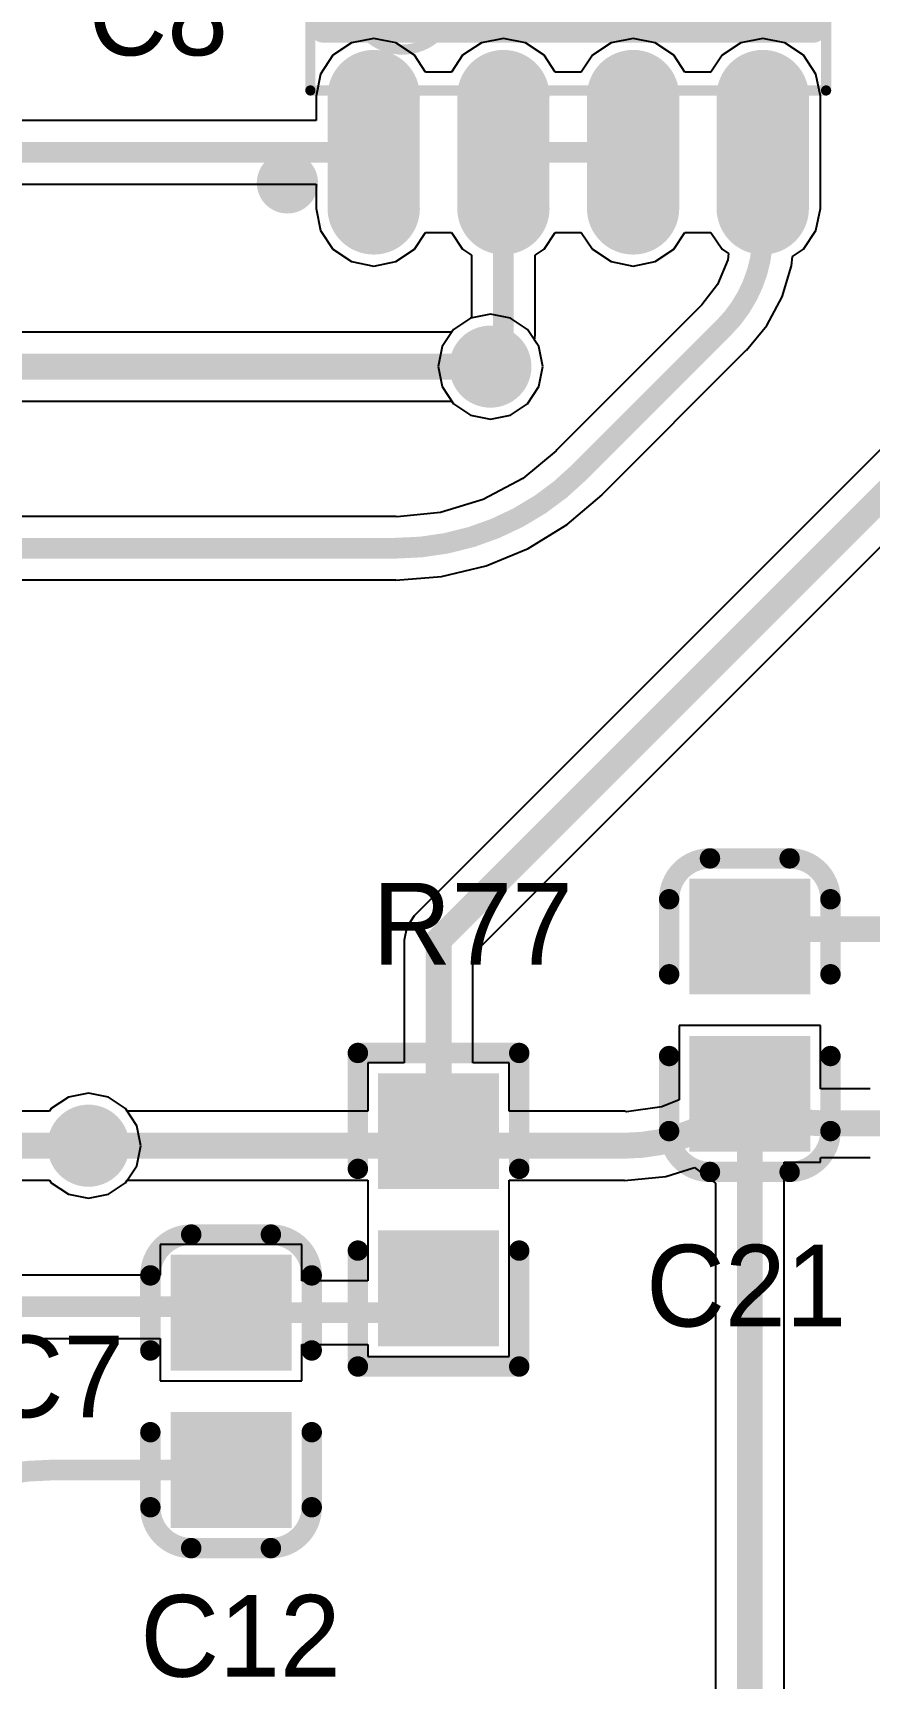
# Model space of a CAD drawing. Extents: x 32 to 132, y 19 to 123.
# Drawn here: x 101.31 to 109.5, y 86.22 to 102.33 of the extents above; entities that cross this region are included whole.
import ezdxf

# ---------------------------------------------------------------- set-up
doc = ezdxf.new("R2010")
doc.units = 0
doc.layers.get('0').update_dxf_attribs({"linetype": 'CONTINUOUS'})
for name, color, linetype in [('BOTTOMLAYER', 5, 'CONTINUOUS'), ('BOTTOMSOLDER', 6, 'CONTINUOUS'), ('MECHANICAL13', 56, 'CONTINUOUS'), ('MULTILAYER', 9, 'CONTINUOUS'), ('TOPLAYER', 1, 'CONTINUOUS'), ('TOPOVERLAY', 2, 'CONTINUOUS'), ('TOPPASTE', 8, 'CONTINUOUS'), ('TOPSOLDER', 216, 'CONTINUOUS'), ('VIAHOLELAYER', 16, 'CONTINUOUS')]:
    doc.layers.add(name, color=color, linetype=linetype)

# ---------------------------------------------------------------- blocks, each defined once
blk = doc.blocks.new('0603_C_43')
at = {"layer": 'TOPLAYER'}
for points in [[(-1.235, -0.49), (-0.305, -0.49), (-1.235, 0.49), (-0.305, 0.49)], [(0.305, -0.49), (1.235, -0.49), (0.305, 0.49), (1.235, 0.49)]]:
    blk.add_solid(points, dxfattribs=at)
at = {"layer": 'TOPOVERLAY', "const_width": 0.2}
for points in [[(-1.535, 0.39, -0.414214), (-1.135, 0.79)], [(1.135, 0.79, -0.414213), (1.535, 0.39)], [(-1.135, -0.79, -0.414214), (-1.535, -0.39)], [(1.535, -0.39, -0.414213), (1.135, -0.79)]]:
    blk.add_lwpolyline(points, format="xyb", dxfattribs=at)
for points in [[(-1.135, 0.79), (-0.4, 0.79)], [(0.4, 0.79), (1.135, 0.79)], [(-1.535, 0.39), (-1.535, -0.39)], [(1.535, 0.39), (1.535, -0.39)], [(-1.135, -0.79), (-0.4, -0.79)], [(0.4, -0.79), (1.135, -0.79)]]:
    blk.add_lwpolyline(points, dxfattribs=at)
at = {"layer": 'TOPOVERLAY', "const_width": 0.1}
for points in [[(-1.185, 0.79, 1), (-1.085, 0.79, 1)], [(-1.185, 0.79, 1), (-1.085, 0.79, 1)], [(-0.45, 0.79, 1), (-0.35, 0.79, 1)], [(0.35, 0.79, 1), (0.45, 0.79, 1)], [(1.085, 0.79, 1), (1.185, 0.79, 1)], [(1.085, 0.79, 1), (1.185, 0.79, 1)], [(-1.585, 0.39, 1), (-1.485, 0.39, 1)], [(-1.585, 0.39, 1), (-1.485, 0.39, 1)], [(1.485, 0.39, 1), (1.585, 0.39, 1)], [(1.485, 0.39, 1), (1.585, 0.39, 1)], [(-1.585, -0.39, 1), (-1.485, -0.39, 1)], [(-1.585, -0.39, 1), (-1.485, -0.39, 1)], [(1.485, -0.39, 1), (1.585, -0.39, 1)], [(1.485, -0.39, 1), (1.585, -0.39, 1)], [(-1.185, -0.79, 1), (-1.085, -0.79, 1)], [(-1.185, -0.79, 1), (-1.085, -0.79, 1)], [(-0.45, -0.79, 1), (-0.35, -0.79, 1)], [(0.35, -0.79, 1), (0.45, -0.79, 1)], [(1.085, -0.79, 1), (1.185, -0.79, 1)], [(1.085, -0.79, 1), (1.185, -0.79, 1)]]:
    blk.add_lwpolyline(points, format="xyb", close=True, dxfattribs=at)
at = {"layer": 'TOPPASTE'}
for points in [[(-1.235, -0.49), (-0.305, -0.49), (-1.235, 0.49), (-0.305, 0.49)], [(0.305, -0.49), (1.235, -0.49), (0.305, 0.49), (1.235, 0.49)]]:
    blk.add_solid(points, dxfattribs=at)
at = {"layer": 'TOPSOLDER'}
for points in [[(-1.337, -0.592), (-0.203, -0.592), (-1.337, 0.592), (-0.203, 0.592)], [(0.203, -0.592), (1.337, -0.592), (0.203, 0.592), (1.337, 0.592)]]:
    blk.add_solid(points, dxfattribs=at)
blk = doc.blocks.new('0603_C_52')
at = {"layer": 'TOPLAYER'}
for points in [[(-1.235, -0.49), (-0.305, -0.49), (-1.235, 0.49), (-0.305, 0.49)], [(0.305, -0.49), (1.235, -0.49), (0.305, 0.49), (1.235, 0.49)]]:
    blk.add_solid(points, dxfattribs=at)
at = {"layer": 'TOPOVERLAY', "const_width": 0.2}
for points in [[(-1.535, 0.39, -0.414213), (-1.135, 0.79)], [(1.135, 0.79, -0.414213), (1.535, 0.39)], [(-1.135, -0.79, -0.414213), (-1.535, -0.39)], [(1.535, -0.39, -0.414213), (1.135, -0.79)]]:
    blk.add_lwpolyline(points, format="xyb", dxfattribs=at)
for points in [[(-0.4, 0.79), (-1.135, 0.79)], [(1.135, 0.79), (0.4, 0.79)], [(-1.535, -0.39), (-1.535, 0.39)], [(1.535, -0.39), (1.535, 0.39)], [(-0.4, -0.79), (-1.135, -0.79)], [(1.135, -0.79), (0.4, -0.79)]]:
    blk.add_lwpolyline(points, dxfattribs=at)
at = {"layer": 'TOPOVERLAY', "const_width": 0.1}
for points in [[(-1.185, 0.79, 1), (-1.085, 0.79, 1)], [(-1.185, 0.79, 1), (-1.085, 0.79, 1)], [(-0.45, 0.79, 1), (-0.35, 0.79, 1)], [(0.35, 0.79, 1), (0.45, 0.79, 1)], [(1.085, 0.79, 1), (1.185, 0.79, 1)], [(1.085, 0.79, 1), (1.185, 0.79, 1)], [(-1.585, 0.39, 1), (-1.485, 0.39, 1)], [(-1.585, 0.39, 1), (-1.485, 0.39, 1)], [(1.485, 0.39, 1), (1.585, 0.39, 1)], [(1.485, 0.39, 1), (1.585, 0.39, 1)], [(-1.585, -0.39, 1), (-1.485, -0.39, 1)], [(-1.585, -0.39, 1), (-1.485, -0.39, 1)], [(1.485, -0.39, 1), (1.585, -0.39, 1)], [(1.485, -0.39, 1), (1.585, -0.39, 1)], [(-1.185, -0.79, 1), (-1.085, -0.79, 1)], [(-1.185, -0.79, 1), (-1.085, -0.79, 1)], [(-0.45, -0.79, 1), (-0.35, -0.79, 1)], [(0.35, -0.79, 1), (0.45, -0.79, 1)], [(1.085, -0.79, 1), (1.185, -0.79, 1)], [(1.085, -0.79, 1), (1.185, -0.79, 1)]]:
    blk.add_lwpolyline(points, format="xyb", close=True, dxfattribs=at)
at = {"layer": 'TOPPASTE'}
for points in [[(-1.235, -0.49), (-0.305, -0.49), (-1.235, 0.49), (-0.305, 0.49)], [(0.305, -0.49), (1.235, -0.49), (0.305, 0.49), (1.235, 0.49)]]:
    blk.add_solid(points, dxfattribs=at)
at = {"layer": 'TOPSOLDER'}
for points in [[(-1.337, -0.592), (-0.203, -0.592), (-1.337, 0.592), (-0.203, 0.592)], [(0.203, -0.592), (1.337, -0.592), (0.203, 0.592), (1.337, 0.592)]]:
    blk.add_solid(points, dxfattribs=at)
blk = doc.blocks.new('0603_R_142')
at = {"layer": 'TOPLAYER'}
for points in [[(-1.235, -0.49), (-0.305, -0.49), (-1.235, 0.49), (-0.305, 0.49)], [(0.305, -0.49), (1.235, -0.49), (0.305, 0.49), (1.235, 0.49)]]:
    blk.add_solid(points, dxfattribs=at)
at = {"layer": 'TOPOVERLAY', "const_width": 0.2}
for points in [[(-1.535, 0.79), (-1.535, -0.79)], [(-1.535, 0.79), (-0.4, 0.79)], [(0.4, 0.79), (1.535, 0.79)], [(1.535, 0.79), (1.535, -0.79)], [(-1.535, -0.79), (-0.4, -0.79)], [(0.4, -0.79), (1.535, -0.79)]]:
    blk.add_lwpolyline(points, dxfattribs=at)
at = {"layer": 'TOPOVERLAY', "const_width": 0.1}
for points in [[(-1.585, 0.79, 1), (-1.485, 0.79, 1)], [(-1.585, 0.79, 1), (-1.485, 0.79, 1)], [(-0.45, 0.79, 1), (-0.35, 0.79, 1)], [(0.35, 0.79, 1), (0.45, 0.79, 1)], [(1.485, 0.79, 1), (1.585, 0.79, 1)], [(1.485, 0.79, 1), (1.585, 0.79, 1)], [(-1.585, -0.79, 1), (-1.485, -0.79, 1)], [(-1.585, -0.79, 1), (-1.485, -0.79, 1)], [(-0.45, -0.79, 1), (-0.35, -0.79, 1)], [(0.35, -0.79, 1), (0.45, -0.79, 1)], [(1.485, -0.79, 1), (1.585, -0.79, 1)], [(1.485, -0.79, 1), (1.585, -0.79, 1)]]:
    blk.add_lwpolyline(points, format="xyb", close=True, dxfattribs=at)
at = {"layer": 'TOPPASTE'}
for points in [[(-1.235, -0.49), (-0.305, -0.49), (-1.235, 0.49), (-0.305, 0.49)], [(0.305, -0.49), (1.235, -0.49), (0.305, 0.49), (1.235, 0.49)]]:
    blk.add_solid(points, dxfattribs=at)
at = {"layer": 'TOPSOLDER'}
for points in [[(-1.337, -0.592), (-0.203, -0.592), (-1.337, 0.592), (-0.203, 0.592)], [(0.203, -0.592), (1.337, -0.592), (0.203, 0.592), (1.337, 0.592)]]:
    blk.add_solid(points, dxfattribs=at)
blk = doc.blocks.new('SOIC_8_150____159')
at = {"layer": 'MECHANICAL13', "const_width": 0.1}
for points in [[(-2.525, -1.995), (-2.525, 1.995)], [(-2.525, 1.995), (2.525, 1.995)], [(2.525, -1.995), (2.525, 1.995)], [(-2.525, -1.995), (2.525, -1.995)]]:
    blk.add_lwpolyline(points, dxfattribs=at)
at = {"layer": 'MECHANICAL13'}
for points, const_width in [([(-2.55, 1.995, 1), (-2.5, 1.995, 1)], 0.05), ([(-2.55, 1.995, 1), (-2.5, 1.995, 1)], 0.05), ([(2.5, 1.995, 1), (2.55, 1.995, 1)], 0.05), ([(2.5, 1.995, 1), (2.55, 1.995, 1)], 0.05), ([(-1.125, -1.095, 1), (-2.125, -1.095, 1)], 0.1), ([(-2.15, -1.095, 1), (-2.1, -1.095, 1)], 0.05), ([(-1.15, -1.095, 1), (-1.1, -1.095, 1)], 0.05), ([(-2.55, -1.995, 1), (-2.5, -1.995, 1)], 0.05), ([(-2.55, -1.995, 1), (-2.5, -1.995, 1)], 0.05), ([(2.5, -1.995, 1), (2.55, -1.995, 1)], 0.05), ([(2.5, -1.995, 1), (2.55, -1.995, 1)], 0.05)]:
    blk.add_lwpolyline(points, format="xyb", close=True, dxfattribs=dict(at, const_width=const_width))
at = {"layer": 'TOPLAYER', "const_width": 0.7}
for points in [[(-1.905, 2.05), (-1.905, 3.15)], [(-0.635, 2.05), (-0.635, 3.15)], [(0.635, 2.05), (0.635, 3.15)], [(1.905, 2.05), (1.905, 3.15)], [(-1.905, -3.15), (-1.905, -2.05)], [(-0.635, -3.15), (-0.635, -2.05)], [(0.635, -3.15), (0.635, -2.05)], [(1.905, -3.15), (1.905, -2.05)]]:
    blk.add_lwpolyline(points, dxfattribs=at)
at = {"layer": 'TOPLAYER', "const_width": 0.35}
for points in [[(-2.08, 3.15, 1), (-1.73, 3.15, 1)], [(-0.81, 3.15, 1), (-0.46, 3.15, 1)], [(0.46, 3.15, 1), (0.81, 3.15, 1)], [(1.73, 3.15, 1), (2.08, 3.15, 1)], [(-2.08, 2.05, 1), (-1.73, 2.05, 1)], [(-0.81, 2.05, 1), (-0.46, 2.05, 1)], [(0.46, 2.05, 1), (0.81, 2.05, 1)], [(1.73, 2.05, 1), (2.08, 2.05, 1)], [(-2.08, -2.05, 1), (-1.73, -2.05, 1)], [(-0.81, -2.05, 1), (-0.46, -2.05, 1)], [(0.46, -2.05, 1), (0.81, -2.05, 1)], [(1.73, -2.05, 1), (2.08, -2.05, 1)], [(-2.08, -3.15, 1), (-1.73, -3.15, 1)], [(-0.81, -3.15, 1), (-0.46, -3.15, 1)], [(0.46, -3.15, 1), (0.81, -3.15, 1)], [(1.73, -3.15, 1), (2.08, -3.15, 1)]]:
    blk.add_lwpolyline(points, format="xyb", close=True, dxfattribs=at)
at = {"layer": 'TOPOVERLAY', "const_width": 0.254}
for points in [[(-2.4, -1.4), (-2.4, 1.4)], [(-2.4, 1.4), (2.4, 1.4)], [(2.4, -1.4), (2.4, 1.4)], [(-2.4, -1.4), (2.4, -1.4)]]:
    blk.add_lwpolyline(points, dxfattribs=at)
at = {"layer": 'TOPOVERLAY'}
for points, const_width in [([(-2.464, 1.4, 1), (-2.337, 1.4, 1)], 0.127), ([(-2.464, 1.4, 1), (-2.337, 1.4, 1)], 0.127), ([(2.337, 1.4, 1), (2.464, 1.4, 1)], 0.127), ([(2.337, 1.4, 1), (2.464, 1.4, 1)], 0.127), ([(-1.5, -0.7, 1), (-1.9, -0.7, 1)], 0.4), ([(-2, -0.7, 1), (-1.8, -0.7, 1)], 0.2), ([(-1.6, -0.7, 1), (-1.4, -0.7, 1)], 0.2), ([(-2.464, -1.4, 1), (-2.337, -1.4, 1)], 0.127), ([(-2.464, -1.4, 1), (-2.337, -1.4, 1)], 0.127), ([(2.337, -1.4, 1), (2.464, -1.4, 1)], 0.127), ([(2.337, -1.4, 1), (2.464, -1.4, 1)], 0.127), ([(-2.6, -2.9, 1), (-2.9, -2.9, 1)], 0.3), ([(-2.975, -2.9, 1), (-2.825, -2.9, 1)], 0.15), ([(-2.675, -2.9, 1), (-2.525, -2.9, 1)], 0.15)]:
    blk.add_lwpolyline(points, format="xyb", close=True, dxfattribs=dict(at, const_width=const_width))
at = {"layer": 'TOPPASTE', "const_width": 0.7}
for points in [[(-1.905, 2.05), (-1.905, 3.15)], [(-0.635, 2.05), (-0.635, 3.15)], [(0.635, 2.05), (0.635, 3.15)], [(1.905, 2.05), (1.905, 3.15)], [(-1.905, -3.15), (-1.905, -2.05)], [(-0.635, -3.15), (-0.635, -2.05)], [(0.635, -3.15), (0.635, -2.05)], [(1.905, -3.15), (1.905, -2.05)]]:
    blk.add_lwpolyline(points, dxfattribs=at)
at = {"layer": 'TOPPASTE', "const_width": 0.35}
for points in [[(-2.08, 3.15, 1), (-1.73, 3.15, 1)], [(-0.81, 3.15, 1), (-0.46, 3.15, 1)], [(0.46, 3.15, 1), (0.81, 3.15, 1)], [(1.73, 3.15, 1), (2.08, 3.15, 1)], [(-2.08, 2.05, 1), (-1.73, 2.05, 1)], [(-0.81, 2.05, 1), (-0.46, 2.05, 1)], [(0.46, 2.05, 1), (0.81, 2.05, 1)], [(1.73, 2.05, 1), (2.08, 2.05, 1)], [(-2.08, -2.05, 1), (-1.73, -2.05, 1)], [(-0.81, -2.05, 1), (-0.46, -2.05, 1)], [(0.46, -2.05, 1), (0.81, -2.05, 1)], [(1.73, -2.05, 1), (2.08, -2.05, 1)], [(-2.08, -3.15, 1), (-1.73, -3.15, 1)], [(-0.81, -3.15, 1), (-0.46, -3.15, 1)], [(0.46, -3.15, 1), (0.81, -3.15, 1)], [(1.73, -3.15, 1), (2.08, -3.15, 1)]]:
    blk.add_lwpolyline(points, format="xyb", close=True, dxfattribs=at)
at = {"layer": 'TOPSOLDER', "const_width": 0.903}
for points in [[(-1.905, 2.05), (-1.905, 3.15)], [(-0.635, 2.05), (-0.635, 3.15)], [(0.635, 2.05), (0.635, 3.15)], [(1.905, 2.05), (1.905, 3.15)], [(-1.905, -3.15), (-1.905, -2.05)], [(-0.635, -3.15), (-0.635, -2.05)], [(0.635, -3.15), (0.635, -2.05)], [(1.905, -3.15), (1.905, -2.05)]]:
    blk.add_lwpolyline(points, dxfattribs=at)
at = {"layer": 'TOPSOLDER', "const_width": 0.452}
for points in [[(-2.131, 3.15, 1), (-1.679, 3.15, 1)], [(-0.861, 3.15, 1), (-0.409, 3.15, 1)], [(0.409, 3.15, 1), (0.861, 3.15, 1)], [(1.679, 3.15, 1), (2.131, 3.15, 1)], [(-2.131, 2.05, 1), (-1.679, 2.05, 1)], [(-0.861, 2.05, 1), (-0.409, 2.05, 1)], [(0.409, 2.05, 1), (0.861, 2.05, 1)], [(1.679, 2.05, 1), (2.131, 2.05, 1)], [(-2.131, -2.05, 1), (-1.679, -2.05, 1)], [(-0.861, -2.05, 1), (-0.409, -2.05, 1)], [(0.409, -2.05, 1), (0.861, -2.05, 1)], [(1.679, -2.05, 1), (2.131, -2.05, 1)], [(-2.131, -3.15, 1), (-1.679, -3.15, 1)], [(-0.861, -3.15, 1), (-0.409, -3.15, 1)], [(0.409, -3.15, 1), (0.861, -3.15, 1)], [(1.679, -3.15, 1), (2.131, -3.15, 1)]]:
    blk.add_lwpolyline(points, format="xyb", close=True, dxfattribs=at)

msp = doc.modelspace()

# ---------------------------------------------------------------- linework, layer by layer
at = {"layer": 'BOTTOMLAYER'}
for p, q in [((105.791, 99.573), (105.595, 99.534)), ((105.987, 99.534), (105.791, 99.573)), ((105.411, 99.397), (93.254, 99.397)), ((105.428, 99.423), (105.411, 99.397)), ((105.595, 99.534), (105.428, 99.423)), ((106.154, 99.423), (105.987, 99.534)), ((106.265, 99.256), (106.154, 99.423)), ((106.304, 99.06), (106.265, 99.256)), ((106.265, 98.864), (106.304, 99.06)), ((106.154, 98.697), (106.265, 98.864)), ((93.254, 98.723), (105.411, 98.723)), ((105.411, 98.723), (105.428, 98.697)), ((105.428, 98.697), (105.595, 98.586)), ((105.595, 98.586), (105.791, 98.547)), ((105.791, 98.547), (105.987, 98.586)), ((105.987, 98.586), (106.154, 98.697)), ((101.658, 91.906), (101.491, 91.795)), ((101.854, 91.945), (101.658, 91.906)), ((102.05, 91.906), (101.854, 91.945)), ((102.217, 91.795), (102.05, 91.906)), ((101.474, 91.769), (89.279, 91.769)), ((101.491, 91.795), (101.474, 91.769)), ((102.328, 91.628), (102.217, 91.795)), ((102.367, 91.432), (102.328, 91.628)), ((102.328, 91.236), (102.367, 91.432)), ((102.217, 91.069), (102.328, 91.236)), ((89.279, 91.095), (101.474, 91.095)), ((101.474, 91.095), (101.491, 91.069)), ((101.491, 91.069), (101.658, 90.958)), ((102.05, 90.958), (102.217, 91.069)), ((101.658, 90.958), (101.854, 90.919)), ((101.854, 90.919), (102.05, 90.958))]:
    msp.add_line(p, q, dxfattribs=at)
for points, const_width in [([(105.641, 99.06, 1), (105.941, 99.06, 1)], 0.3), ([(105.728, 99.06, 1), (105.855, 99.06, 1)], 0.127), ([(101.704, 91.432, 1), (102.004, 91.432, 1)], 0.3), ([(101.79, 91.432, 1), (101.918, 91.432, 1)], 0.127)]:
    msp.add_lwpolyline(points, format="xyb", close=True, dxfattribs=dict(at, const_width=const_width))
at = {"layer": 'BOTTOMLAYER', "const_width": 0.254}
for points in [[(93.254, 99.06), (105.791, 99.06)], [(89.279, 91.432), (101.854, 91.432)]]:
    msp.add_lwpolyline(points, dxfattribs=at)
at = {"layer": 'BOTTOMSOLDER', "const_width": 0.402}
for points in [[(105.59, 99.06, 1), (105.992, 99.06, 1)], [(101.653, 91.432, 1), (102.055, 91.432, 1)]]:
    msp.add_lwpolyline(points, format="xyb", close=True, dxfattribs=at)
at = {"layer": 'MULTILAYER', "const_width": 0.3}
for points in [[(105.641, 99.06, 1), (105.941, 99.06, 1)], [(101.704, 91.432, 1), (102.004, 91.432, 1)]]:
    msp.add_lwpolyline(points, format="xyb", close=True, dxfattribs=at)
at = {"layer": 'TOPLAYER'}
for p, q in [((104.432, 102.23), (104.249, 102.108)), ((104.648, 102.273), (104.432, 102.23)), ((104.864, 102.23), (104.648, 102.273)), ((105.047, 102.108), (104.864, 102.23)), ((105.702, 102.23), (105.519, 102.108)), ((105.918, 102.273), (105.702, 102.23)), ((106.134, 102.23), (105.918, 102.273)), ((106.317, 102.108), (106.134, 102.23)), ((106.972, 102.23), (106.789, 102.108)), ((107.188, 102.273), (106.972, 102.23)), ((107.404, 102.23), (107.188, 102.273)), ((107.587, 102.108), (107.404, 102.23)), ((108.242, 102.23), (108.059, 102.108)), ((108.458, 102.273), (108.242, 102.23)), ((108.674, 102.23), (108.458, 102.273)), ((108.857, 102.108), (108.674, 102.23)), ((104.249, 102.108), (104.127, 101.925)), ((105.156, 101.944), (105.047, 102.108)), ((105.519, 102.108), (105.41, 101.944)), ((106.426, 101.944), (106.317, 102.108)), ((106.789, 102.108), (106.68, 101.944)), ((107.696, 101.944), (107.587, 102.108)), ((108.059, 102.108), (107.95, 101.944)), ((108.979, 101.925), (108.857, 102.108)), ((104.127, 101.925), (104.084, 101.709)), ((105.41, 101.944), (105.156, 101.944)), ((106.68, 101.944), (106.426, 101.944)), ((107.95, 101.944), (107.696, 101.944)), ((109.022, 101.709), (108.979, 101.925)), ((104.084, 101.709), (104.084, 101.47)), ((109.022, 100.609), (109.022, 101.709)), ((104.084, 101.47), (99.32, 101.47)), ((98.506, 100.848), (104.084, 100.848)), ((104.084, 100.848), (104.084, 100.609)), ((104.084, 100.609), (104.127, 100.393)), ((108.979, 100.393), (109.022, 100.609)), ((104.127, 100.393), (104.249, 100.21)), ((105.047, 100.21), (105.156, 100.374)), ((105.156, 100.374), (105.41, 100.374)), ((105.41, 100.374), (105.519, 100.21)), ((106.317, 100.21), (106.426, 100.374)), ((106.426, 100.374), (106.68, 100.374)), ((106.68, 100.374), (106.789, 100.21)), ((107.587, 100.21), (107.696, 100.374)), ((107.696, 100.374), (107.95, 100.374)), ((107.95, 100.374), (108.059, 100.21)), ((108.857, 100.21), (108.979, 100.393)), ((104.249, 100.21), (104.432, 100.088)), ((104.864, 100.088), (105.047, 100.21)), ((105.519, 100.21), (105.607, 100.151)), ((106.229, 100.151), (106.317, 100.21)), ((106.789, 100.21), (106.972, 100.088)), ((107.404, 100.088), (107.587, 100.21)), ((108.059, 100.21), (108.123, 100.167)), ((108.749, 100.138), (108.857, 100.21)), ((104.432, 100.088), (104.648, 100.045)), ((104.648, 100.045), (104.864, 100.088)), ((111.423, 100.061), (105.045, 93.682)), ((105.607, 100.151), (105.607, 99.537)), ((106.229, 99.367), (106.229, 100.151)), ((106.972, 100.088), (107.188, 100.045)), ((107.188, 100.045), (107.404, 100.088)), ((108.115, 100.104), (108.016, 99.865)), ((108.123, 100.167), (108.115, 100.104)), ((108.648, 99.743), (108.74, 100.046)), ((108.74, 100.046), (108.749, 100.138)), ((108.016, 99.865), (107.862, 99.664)), ((108.499, 99.464), (108.648, 99.743)), ((105.62, 93.305), (111.998, 99.683)), ((107.857, 99.661), (106.442, 98.246)), ((107.862, 99.664), (107.857, 99.661)), ((105.428, 99.423), (105.317, 99.256)), ((105.595, 99.534), (105.428, 99.423)), ((105.607, 99.537), (105.595, 99.534)), ((108.298, 99.22), (108.499, 99.464)), ((105.317, 99.256), (105.278, 99.06)), ((106.223, 99.319), (106.229, 99.367)), ((106.265, 99.256), (106.223, 99.319)), ((106.229, 99.367), (106.229, 99.367)), ((106.304, 99.06), (106.265, 99.256)), ((106.884, 97.808), (108.297, 99.221)), ((108.297, 99.221), (108.297, 99.221)), ((108.297, 99.221), (108.298, 99.22)), ((105.278, 99.06), (105.317, 98.864)), ((106.265, 98.864), (106.304, 99.06)), ((105.317, 98.864), (105.428, 98.697)), ((106.154, 98.697), (106.265, 98.864)), ((105.428, 98.697), (105.595, 98.586)), ((105.595, 98.586), (105.791, 98.547)), ((105.791, 98.547), (105.987, 98.586)), ((105.987, 98.586), (106.154, 98.697)), ((106.435, 98.234), (106.107, 97.965)), ((106.442, 98.246), (106.435, 98.234)), ((106.107, 97.965), (105.721, 97.759)), ((106.543, 97.513), (106.884, 97.804)), ((106.884, 97.804), (106.884, 97.808)), ((106.884, 97.804), (106.884, 97.804)), ((105.302, 97.632), (104.879, 97.59)), ((105.721, 97.759), (105.302, 97.632)), ((104.866, 97.593), (98.229, 97.593)), ((104.879, 97.59), (104.866, 97.593)), ((106.161, 97.279), (106.543, 97.513)), ((105.748, 97.108), (106.161, 97.279)), ((98.229, 96.971), (104.866, 96.971)), ((104.866, 96.968), (105.312, 97.004)), ((104.866, 96.971), (104.866, 96.968)), ((105.312, 97.004), (105.748, 97.108)), ((105.045, 93.682), (104.972, 93.573)), ((104.972, 93.573), (104.946, 93.444)), ((104.946, 93.444), (104.946, 92.243)), ((105.62, 92.243), (105.62, 93.305)), ((109.024, 92.608), (107.638, 92.608)), ((107.638, 92.608), (107.638, 91.881)), ((109.024, 91.99), (109.024, 92.608)), ((104.946, 92.243), (104.59, 92.243)), ((104.59, 92.243), (104.59, 91.769)), ((105.976, 92.243), (105.62, 92.243)), ((105.976, 91.769), (105.976, 92.243)), ((109.026, 91.989), (109.024, 91.99)), ((109.509, 91.989), (109.026, 91.989)), ((101.658, 91.906), (101.491, 91.795)), ((101.854, 91.945), (101.658, 91.906)), ((102.05, 91.906), (101.854, 91.945)), ((102.217, 91.795), (102.05, 91.906)), ((107.638, 91.881), (107.468, 91.811)), ((101.474, 91.769), (100.896, 91.769)), ((101.491, 91.795), (101.474, 91.769)), ((102.234, 91.769), (102.217, 91.795)), ((104.59, 91.769), (102.234, 91.769)), ((107.105, 91.769), (105.976, 91.769)), ((107.122, 91.765), (107.105, 91.769)), ((107.468, 91.811), (107.122, 91.765)), ((107.509, 91.132), (107.79, 91.217)), ((107.79, 91.217), (107.994, 91.066)), ((108.668, 83.729), (108.668, 91.272)), ((108.668, 91.272), (109.024, 91.272)), ((109.024, 91.309), (109.026, 91.31)), ((109.024, 91.272), (109.024, 91.309)), ((109.026, 91.31), (109.026, 91.315)), ((109.026, 91.315), (109.509, 91.315)), ((109.026, 91.31), (109.026, 91.31)), ((100.896, 91.095), (101.474, 91.095)), ((101.474, 91.095), (101.491, 91.069)), ((101.491, 91.069), (101.658, 90.958)), ((102.05, 90.958), (102.217, 91.069)), ((102.217, 91.069), (102.234, 91.095)), ((102.234, 91.095), (104.59, 91.095)), ((104.59, 91.095), (104.59, 90.907)), ((105.976, 90.907), (105.976, 91.095)), ((105.976, 91.095), (107.105, 91.095)), ((107.105, 91.092), (107.509, 91.132)), ((107.105, 91.095), (107.105, 91.092)), ((107.994, 91.066), (107.994, 83.729)), ((101.658, 90.958), (101.854, 90.919)), ((101.854, 90.919), (102.05, 90.958)), ((104.59, 90.907), (104.59, 90.907)), ((104.59, 90.907), (104.59, 90.703)), ((105.976, 90.703), (105.976, 90.907)), ((105.976, 90.907), (105.976, 90.907)), ((104.59, 90.703), (104.59, 90.703)), ((104.59, 90.703), (104.59, 90.108)), ((105.976, 89.367), (105.976, 90.703)), ((105.976, 90.703), (105.976, 90.703)), ((105.976, 90.703), (105.976, 90.703)), ((105.976, 90.703), (105.976, 90.703)), ((103.944, 90.465), (102.558, 90.465)), ((102.558, 90.465), (102.558, 90.166)), ((103.944, 90.108), (103.944, 90.465)), ((102.558, 90.166), (94.682, 90.166)), ((104.59, 90.108), (103.944, 90.108)), ((100.388, 89.545), (102.558, 89.545)), ((102.558, 89.545), (102.558, 89.129)), ((103.944, 89.129), (103.944, 89.486)), ((103.944, 89.486), (104.59, 89.486)), ((104.59, 89.486), (104.59, 89.367)), ((104.59, 89.367), (105.976, 89.367)), ((102.558, 89.129), (103.944, 89.129))]:
    msp.add_line(p, q, dxfattribs=at)
for points, const_width in [([(98.506, 101.159), (104.648, 101.159)], 0.203), ([(105.918, 101.159), (107.188, 101.159)], 0.203), ([(105.918, 99.367), (105.918, 101.159)], 0.203), ([(108.458, 100.361), (108.458, 101.159)], 0.203), ([(105.283, 93.444), (111.76, 99.921)], 0.254), ([(106.662, 98.026), (108.077, 99.441)], 0.203), ([(98.229, 97.282), (104.866, 97.282)], 0.203), ([(108.505, 93.552), (110.337, 93.552)], 0.254), ([(105.283, 91.575), (105.283, 93.444)], 0.254), ([(108.331, 83.729), (108.331, 91.94)], 0.254), ([(109.026, 91.652), (110.337, 91.652)], 0.254), ([(100.203, 91.432), (101.854, 91.432)], 0.254), ([(101.854, 91.432), (107.105, 91.432)], 0.254), ([(105.045, 89.797), (105.283, 90.035)], 0.203), ([(94.682, 89.856), (103.192, 89.856)], 0.203), ([(103.192, 89.856), (103.251, 89.797)], 0.203), ([(103.251, 89.797), (105.045, 89.797)], 0.203), ([(101.509, 88.257), (103.251, 88.257)], 0.203)]:
    msp.add_lwpolyline(points, dxfattribs=dict(at, const_width=const_width))
for points, const_width in [([(104.597, 101.159, 1), (104.699, 101.159, 1)], 0.102), ([(105.867, 101.159, 1), (105.969, 101.159, 1)], 0.102), ([(105.867, 101.159, 1), (105.969, 101.159, 1)], 0.102), ([(107.137, 101.159, 1), (107.239, 101.159, 1)], 0.102), ([(108.407, 101.159, 1), (108.509, 101.159, 1)], 0.102), ([(108.407, 100.361, 1), (108.509, 100.361, 1)], 0.102), ([(108.407, 100.361, 1), (108.509, 100.361, 1)], 0.102), ([(105.867, 99.367, 1), (105.969, 99.367, 1)], 0.102), ([(105.867, 99.367, 1), (105.969, 99.367, 1)], 0.102), ([(108.026, 99.441, 1), (108.128, 99.441, 1)], 0.102), ([(108.026, 99.441, 1), (108.128, 99.441, 1)], 0.102), ([(105.641, 99.06, 1), (105.941, 99.06, 1)], 0.3), ([(105.74, 99.06, 1), (105.842, 99.06, 1)], 0.102), ([(106.611, 98.026, 1), (106.713, 98.026, 1)], 0.102), ([(106.611, 98.026, 1), (106.713, 98.026, 1)], 0.102), ([(104.815, 97.282, 1), (104.917, 97.282, 1)], 0.102), ([(104.815, 97.282, 1), (104.917, 97.282, 1)], 0.102), ([(108.267, 93.48, 1), (108.394, 93.48, 1)], 0.127), ([(108.441, 93.552, 1), (108.568, 93.552, 1)], 0.127), ([(108.441, 93.552, 1), (108.568, 93.552, 1)], 0.127), ([(105.219, 93.444, 1), (105.347, 93.444, 1)], 0.127), ([(105.219, 93.444, 1), (105.347, 93.444, 1)], 0.127), ([(108.267, 91.94, 1), (108.394, 91.94, 1)], 0.127), ([(108.267, 91.94, 1), (108.394, 91.94, 1)], 0.127), ([(108.267, 91.94, 1), (108.394, 91.94, 1)], 0.127), ([(101.704, 91.432, 1), (102.004, 91.432, 1)], 0.3), ([(105.219, 91.575, 1), (105.347, 91.575, 1)], 0.127), ([(108.963, 91.652, 1), (109.09, 91.652, 1)], 0.127), ([(108.963, 91.652, 1), (109.09, 91.652, 1)], 0.127), ([(101.79, 91.432, 1), (101.918, 91.432, 1)], 0.127), ([(101.79, 91.432, 1), (101.918, 91.432, 1)], 0.127), ([(107.041, 91.432, 1), (107.168, 91.432, 1)], 0.127), ([(107.041, 91.432, 1), (107.168, 91.432, 1)], 0.127), ([(105.232, 90.035, 1), (105.334, 90.035, 1)], 0.102), ([(103.142, 89.856, 1), (103.243, 89.856, 1)], 0.102), ([(103.142, 89.856, 1), (103.243, 89.856, 1)], 0.102), ([(103.2, 89.797, 1), (103.302, 89.797, 1)], 0.102), ([(103.2, 89.797, 1), (103.302, 89.797, 1)], 0.102), ([(104.994, 89.797, 1), (105.096, 89.797, 1)], 0.102), ([(104.994, 89.797, 1), (105.096, 89.797, 1)], 0.102), ([(101.458, 88.257, 1), (101.56, 88.257, 1)], 0.102), ([(101.458, 88.257, 1), (101.56, 88.257, 1)], 0.102), ([(103.2, 88.257, 1), (103.302, 88.257, 1)], 0.102)]:
    msp.add_lwpolyline(points, format="xyb", close=True, dxfattribs=dict(at, const_width=const_width))
for points, const_width in [([(108.458, 100.361, -0.198851), (108.077, 99.441)], 0.203), ([(105.918, 99.367, -0.198912), (105.791, 99.06)], 0.203), ([(106.662, 98.026, -0.198912), (104.866, 97.282)], 0.203), ([(108.331, 93.48, -0.198912), (108.505, 93.552)], 0.254), ([(108.331, 91.94, -0.198912), (107.105, 91.432)], 0.254), ([(109.026, 91.652, -0.198912), (108.331, 91.94)], 0.254), ([(99.713, 87.513, -0.198912), (101.509, 88.257)], 0.203)]:
    msp.add_lwpolyline(points, format="xyb", dxfattribs=dict(at, const_width=const_width))
at = {"layer": 'TOPSOLDER', "const_width": 0.402}
for points in [[(105.59, 99.06, 1), (105.992, 99.06, 1)], [(101.653, 91.432, 1), (102.055, 91.432, 1)]]:
    msp.add_lwpolyline(points, format="xyb", close=True, dxfattribs=at)
at = {"layer": 'VIAHOLELAYER', "const_width": 0.15}
for points in [[(105.716, 99.06, 1), (105.866, 99.06, 1)], [(101.779, 91.432, 1), (101.929, 91.432, 1)]]:
    msp.add_lwpolyline(points, format="xyb", close=True, dxfattribs=at)

# ---------------------------------------------------------------- block references
for name, p, rotation in [('SOIC_8_150____159', (106.553, 103.759), 360), ('0603_C_52', (108.331, 92.71), 270), ('0603_R_142', (105.283, 90.805), 90), ('0603_C_43', (103.251, 89.027), 90)]:
    msp.add_blockref(name, p, dxfattribs=dict(rotation=rotation))

# ---------------------------------------------------------------- texts
at = {"layer": 'TOPOVERLAY'}
for s, p in [('C8', (101.854, 102.108)), ('C21', (107.315, 89.662)), ('C7', (100.838, 88.773)), ('C12', (102.362, 86.233))]:
    msp.add_text(s, height=0.8, rotation=360, dxfattribs=at).set_placement(p)
msp.add_text('R77', height=0.8, dxfattribs=at).set_placement((104.635, 93.205))

doc.saveas('drawing.dxf')
